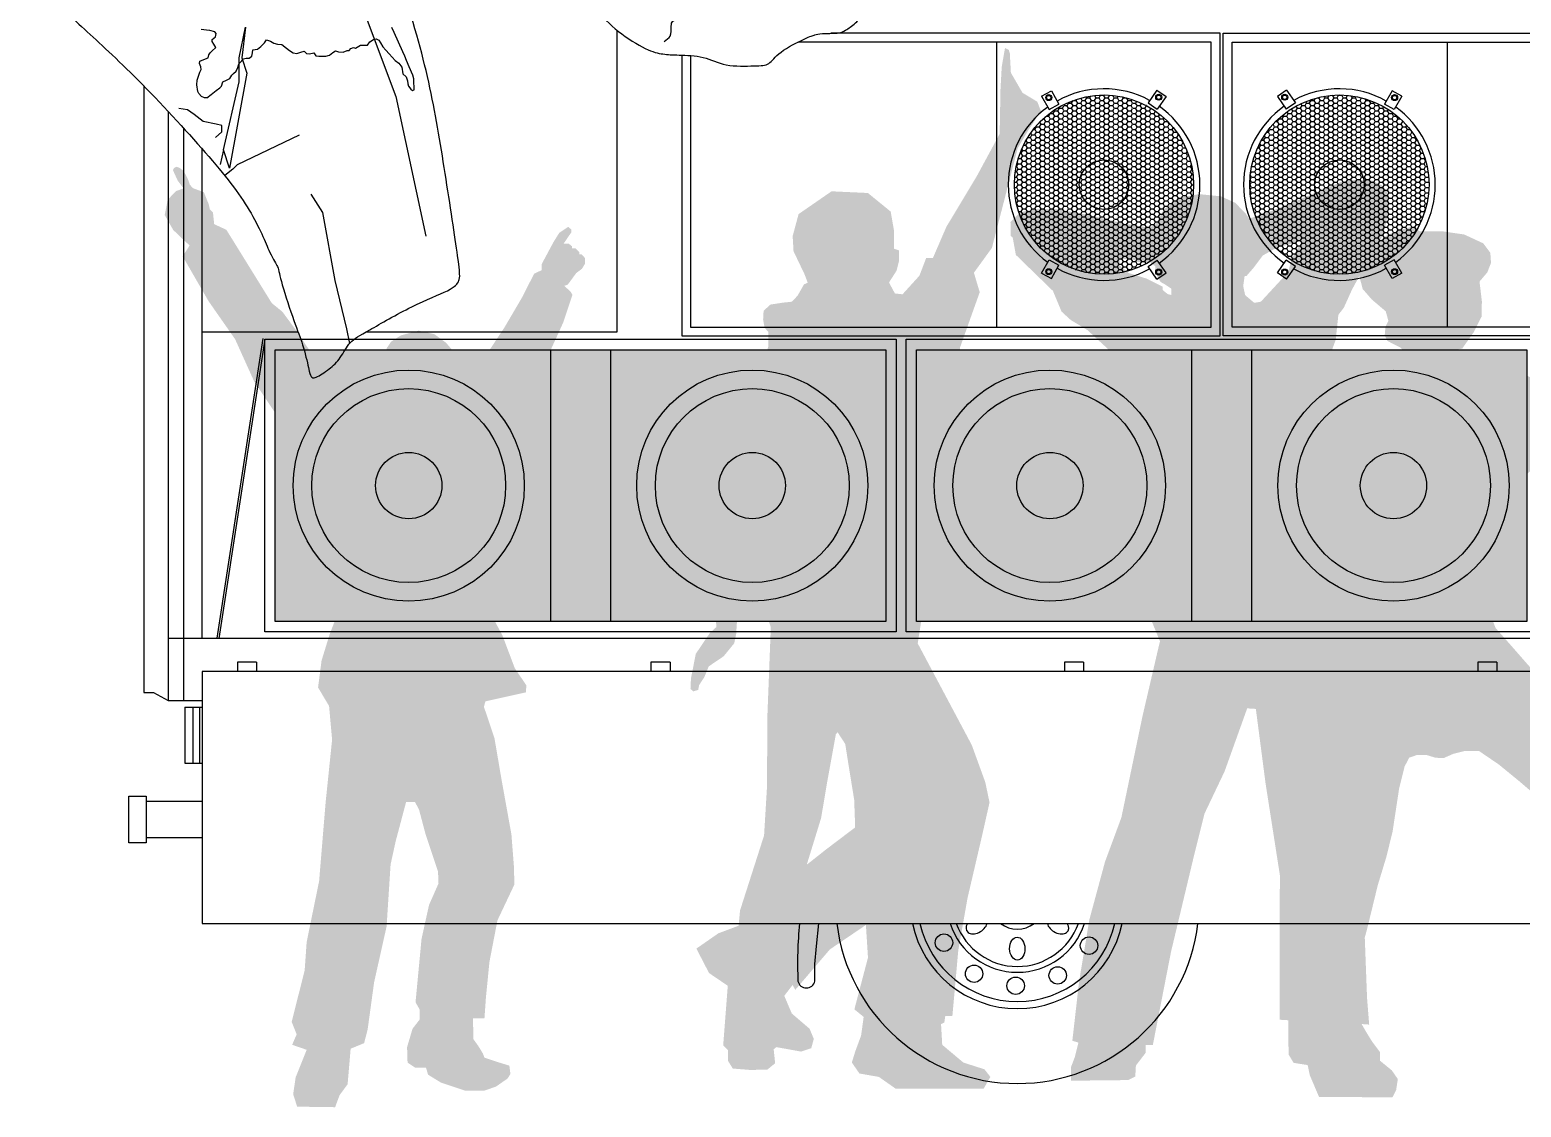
# Model space of a CAD drawing. Header units: metres. Extents: x -22.6 to 47.7, y -9.5 to 1.5.
# Drawn here: x -0.992 to 2.111, y -6.468 to -4.227 of the extents above; entities that cross this region are included whole.
import ezdxf

# ---------------------------------------------------------------- set-up
doc = ezdxf.new("R2010")
doc.units = ezdxf.units.M
for name, color, linetype in [('deco', 7, 'Continuous'), ('furgoone', 7, 'Continuous'), ('griglie', 7, 'Continuous'), ('persone', 7, 'Continuous'), ('sound', 7, 'Continuous')]:
    doc.layers.add(name, color=color, linetype=linetype)
pattern_1 = [(0, (8.6465984, -4.692469), (0.009525, 0.0054992613), [0.00635, -0.0127]), (120, (8.6465984, -4.692469), (-0.009525, 0.0054992613), [0.00635, -0.0127]), (60, (8.6465984, -4.692469), (2e-11, 0.0109985226), [-0.0127, 0.00635])]
pattern_2 = [(0, (8.608315, -4.692469), (0.009525, 0.0054992613), [0.00635, -0.0127]), (120, (8.608315, -4.692469), (-0.009525, 0.0054992613), [0.00635, -0.0127]), (60, (8.608315, -4.692469), (2e-11, 0.0109985226), [-0.0127, 0.00635])]
pattern_3 = [(0, (-29.6444, 4.653), (0, 6.985), [5.08, -1.905]), (90, (-29.6444, 4.653), (-6.985, 4e-16), [5.08, -1.905])]

msp = doc.modelspace()

# ---------------------------------------------------------------- hatches: boundary and pattern name
at = {"layer": 'griglie', "transparency": 33554618}
h = msp.add_hatch(dxfattribs=at)
h.set_pattern_fill('HONEY', color=256, scale=0.002)
h.set_pattern_definition(pattern_2)
edge = h.paths.add_edge_path()
edge.add_arc((1.2431, -4.5488), 0.1865, 0, 360)
h = msp.add_hatch(dxfattribs=at)
h.set_pattern_fill('HONEY', color=256, scale=0.002)
h.set_pattern_definition(pattern_2)
edge = h.paths.add_edge_path()
edge.add_arc((1.7328, -4.5488), 0.1865, 180, 540, ccw=False)
h = msp.add_hatch(dxfattribs=at)
h.set_pattern_fill('HONEY', color=256, scale=0.002)
h.set_pattern_definition(pattern_1)
h.paths.add_polyline_path([(0.7889, -5.4579), (-0.4812, -5.4579), (-0.4812, -4.8922), (0.7889, -4.8922)])
h = msp.add_hatch(dxfattribs=at)
h.set_pattern_fill('HONEY', color=256, scale=0.002)
h.set_pattern_definition(pattern_1)
h.paths.add_polyline_path([(2.123, -5.4579), (0.8529, -5.4579), (0.8529, -4.8922), (2.123, -4.8922)])
at = {"layer": 'persone', "transparency": 33554534}
h = msp.add_hatch(dxfattribs=at)
h.set_pattern_fill('ANGLE', color=256)
h.set_pattern_definition(pattern_3)
h.paths.add_polyline_path([(0.2807, -4.8122), (0.3243, -4.6641), (0.3802, -4.509), (0.3638, -4.4367), (0.3461, -4.3808), (0.3226, -4.3227), (0.3406, -4.2254), (0.3215, -4.1852), (0.2752, -4.1539), (0.2445, -4.1688), (0.2374, -4.2058), (0.2368, -4.2458), (0.2276, -4.2658), (0.2119, -4.2741), (0.211, -4.2956), (0.2318, -4.3064), (0.2567, -4.3239), (0.2667, -4.3463), (0.2642, -4.4168), (0.2711, -4.4899), (0.2779, -4.5171), (0.2356, -4.5662), (0.226, -4.5676), (0.1838, -4.6126), (0.1415, -4.663), (0.1224, -4.6971), (0.1019, -4.7066), (0.0842, -4.7066), (0.0714, -4.6999), (0.078, -4.6273), (0.0626, -4.6031), (0.0626, -4.5635), (0.0339, -4.5349), (-0.0233, -4.5063), (-0.1003, -4.5063), (-0.1422, -4.5305), (-0.1532, -4.5789), (-0.151, -4.6603), (-0.1047, -4.7021), (-0.0739, -4.7351), (-0.0651, -4.7571), (-0.0739, -4.7813), (-0.0981, -4.8121), (-0.1488, -4.8451), (-0.1818, -4.8825), (-0.2126, -4.9705), (-0.2456, -4.9507), (-0.3073, -4.9419), (-0.3403, -4.9595), (-0.3117, -4.9925), (-0.2302, -5.0365), (-0.1774, -5.0739), (-0.1708, -5.1861), (-0.1664, -5.2631), (-0.1047, -5.3027), (-0.0761, -5.2917), (-0.0541, -5.2521), (-0.0563, -5.2059), (-0.0475, -5.1355), (-0.0365, -5.1663), (-0.0189, -5.2169), (-0.0145, -5.3115), (-0.0013, -5.3357), (-0.0145, -5.3643), (-0.0255, -5.4325), (-0.0498, -5.5764), (-0.0542, -5.7436), (-0.0586, -5.8712), (-0.0299, -6.1792), (-0.0255, -6.2452), (-0.0365, -6.265), (-0.0255, -6.3046), (-0.0189, -6.3464), (-0.0696, -6.4124), (-0.0608, -6.4454), (0.0713, -6.4476), (0.1374, -6.4058), (0.1285, -6.3574), (0.1594, -6.3002), (0.1528, -6.2804), (0.1418, -6.2364), (0.1396, -6.1946), (0.1219, -6.1374), (0.1241, -5.9922), (0.1109, -5.8712), (0.1616, -5.6424), (0.1792, -5.495), (0.2078, -5.4884), (0.3201, -5.7194), (0.3707, -5.8316), (0.3663, -6.0076), (0.3773, -6.1418), (0.3663, -6.1726), (0.3663, -6.1946), (0.3553, -6.2144), (0.3663, -6.243), (0.3773, -6.2804), (0.3796, -6.3402), (0.4148, -6.3622), (0.4589, -6.3754), (0.5051, -6.426), (0.5733, -6.4348), (0.6305, -6.4282), (0.635, -6.404), (0.6173, -6.3556), (0.5711, -6.3204), (0.5337, -6.2984), (0.5337, -6.2698), (0.5469, -6.2412), (0.5491, -6.2148), (0.5315, -6.1818), (0.5359, -6.1554), (0.5403, -6.1378), (0.5403, -6.1092), (0.5293, -6.085), (0.5403, -6.0278), (0.5404, -5.8095), (0.5404, -5.7721), (0.5162, -5.7281), (0.4985, -5.6577), (0.4435, -5.4971), (0.3709, -5.33), (0.3513, -5.2781), (0.3556, -5.2392), (0.3426, -5.198), (0.3037, -5.055), (0.2875, -4.9366)])
at = {"layer": 'persone', "transparency": 33554483}
h = msp.add_hatch(color=256, dxfattribs=at)
h.dxf.hatch_style = 1
h.paths.add_polyline_path([(0.5074, -4.9529), (0.5461, -4.909), (0.5953, -4.8721), (0.6516, -4.8282), (0.6393, -4.786), (0.6199, -4.7351), (0.5971, -4.6874), (0.5953, -4.6558), (0.6076, -4.6101), (0.6762, -4.5627), (0.7518, -4.5662), (0.7992, -4.6048), (0.8063, -4.6452), (0.8063, -4.6821), (0.8168, -4.6856), (0.8168, -4.7067), (0.8115, -4.7278), (0.7957, -4.7524), (0.808, -4.7752), (0.8238, -4.777), (0.859, -4.7383), (0.8731, -4.7014), (0.8871, -4.7014), (0.9152, -4.6364), (0.9785, -4.531), (1.026, -4.4432), (1.0277, -4.3501), (1.0303, -4.3035), (1.0371, -4.2644), (1.0448, -4.2682), (1.0471, -4.2753), (1.0493, -4.3159), (1.0735, -4.3577), (1.1043, -4.3763), (1.112, -4.3961), (1.0856, -4.4356), (1.0636, -4.4729), (1.0098, -4.6805), (0.9724, -4.7321), (0.9845, -4.7727), (0.9433, -4.8881), (0.9433, -5.1832), (0.9152, -5.2886), (0.8976, -5.4134), (0.8695, -5.4134), (0.8555, -5.5034), (0.968, -5.7149), (0.9961, -5.7922), (1.0049, -5.8343), (0.9891, -5.9046), (0.9592, -6.0328), (0.9399, -6.1418), (0.9276, -6.2788), (0.903, -6.2788), (0.9065, -6.3385), (0.9504, -6.3754), (0.9944, -6.3895), (1.0067, -6.4053), (0.9926, -6.4299), (0.8098, -6.4299), (0.7746, -6.4053), (0.7342, -6.3982), (0.7184, -6.3754), (0.7254, -6.3526), (0.7377, -6.3192), (0.743, -6.2805), (0.7237, -6.2647), (0.7676, -6.0978), (0.7764, -6.0697), (0.6727, -6.14), (0.6006, -6.2243), (0.5953, -6.2138), (0.5778, -6.2366), (0.5936, -6.2735), (0.6305, -6.3051), (0.6393, -6.3262), (0.634, -6.3455), (0.6129, -6.3526), (0.525, -6.3368), (0.4969, -6.2999), (0.4653, -6.2191), (0.4213, -6.1892), (0.3949, -6.1382), (0.4002, -6.1347), (0.4406, -6.1066), (0.4969, -6.0855), (0.4951, -6.0715), (0.511, -6.0539), (0.6639, -5.9327), (0.7799, -5.8449), (0.7782, -5.8255), (0.6867, -5.685), (0.6533, -5.5954), (0.5953, -5.5304), (0.5707, -5.4619), (0.583, -5.4039), (0.583, -5.3803), (0.5303, -5.3381), (0.467, -5.2995), (0.4301, -5.2661), (0.423, -5.2239), (0.4652, -5.1256), (0.4775, -5.0518), (0.5004, -5.0096)])
h.paths.add_polyline_path([(0.6024, -5.1748), (0.5637, -5.1954), (0.5431, -5.2221), (0.5661, -5.2536), (0.6049, -5.2778), (0.6255, -5.2475), (0.6255, -5.2039)], flags=16)
at = {"layer": 'persone', "transparency": 33554534}
h = msp.add_hatch(dxfattribs=at)
h.set_pattern_fill('ANGLE', color=256)
h.set_pattern_definition(pattern_3)
h.paths.add_polyline_path([(1.5381, -5.0614), (1.5405, -5.0242), (1.5009, -4.98), (1.4811, -4.9436), (1.4636, -4.8878), (1.466, -4.8494), (1.445, -4.8075), (1.4031, -4.7622), (1.3286, -4.7529), (1.2728, -4.7773), (1.2471, -4.8029), (1.2309, -4.8448), (1.2192, -4.9017), (1.1843, -4.9366), (1.1633, -4.939), (1.1261, -4.8994), (1.1028, -4.8285), (1.1028, -4.7878), (1.0609, -4.7726), (1.0155, -4.7145), (0.941, -4.6421), (0.9259, -4.6095), (0.9246, -4.5879), (0.9329, -4.5348), (0.9329, -4.4934), (0.9047, -4.4536), (0.8881, -4.4602), (0.8665, -4.4984), (0.8769, -4.5457), (0.8512, -4.5502), (0.8413, -4.5565), (0.858, -4.6079), (0.8997, -4.6559), (0.9512, -4.7355), (0.9926, -4.8052), (0.991, -4.8466), (1.0291, -4.8748), (1.064, -5.0129), (1.0175, -5.051), (0.9744, -5.0709), (0.9711, -5.1024), (0.9843, -5.1373), (0.986, -5.252), (1.0059, -5.3299), (1.0076, -5.4659), (1.0425, -5.5207), (0.9977, -5.6222), (0.9777, -5.7018), (0.9612, -5.8411), (0.9429, -5.9008), (0.9397, -5.9362), (0.9662, -5.9926), (1.0044, -6.0655), (1.0309, -6.1866), (1.0485, -6.3265), (1.0496, -6.354), (1.0641, -6.364), (1.0359, -6.3806), (1.006, -6.3972), (0.9977, -6.4237), (1.0243, -6.4403), (1.1239, -6.442), (1.172, -6.4271), (1.2135, -6.4204), (1.2317, -6.3972), (1.2251, -6.369), (1.2201, -6.3458), (1.2616, -6.3159), (1.2317, -6.2181), (1.177, -6.0804), (1.0724, -5.9163), (1.0724, -5.893), (1.1322, -5.8035), (1.1653, -5.7438), (1.1836, -5.7438), (1.2334, -5.8201), (1.2782, -5.8848), (1.318, -5.9196), (1.3761, -5.9594), (1.4275, -6.0307), (1.4674, -6.1037), (1.533, -6.2254), (1.5449, -6.2302), (1.5553, -6.2231), (1.5769, -6.2463), (1.552, -6.2828), (1.542, -6.3076), (1.5619, -6.3242), (1.6283, -6.3143), (1.6532, -6.2911), (1.6715, -6.2446), (1.693, -6.2065), (1.7163, -6.1866), (1.7163, -6.1667), (1.7063, -6.1484), (1.6847, -6.1368), (1.698, -6.112), (1.6283, -6.0456), (1.5619, -5.966), (1.4624, -5.8731), (1.401, -5.83), (1.3512, -5.7139), (1.3197, -5.631), (1.2782, -5.5498), (1.289, -5.5156), (1.2866, -5.4714), (1.254, -5.4132), (1.2005, -5.3539), (1.2005, -5.3144), (1.218, -5.2583), (1.2506, -5.2281), (1.2948, -5.2164), (1.3157, -5.2304), (1.3355, -5.2723), (1.3518, -5.3514), (1.367, -5.3758), (1.3751, -5.3711), (1.3879, -5.4083), (1.4042, -5.47), (1.4473, -5.5433), (1.4717, -5.6142), (1.5006, -5.6657), (1.5264, -5.6829), (1.5362, -5.6746), (1.5637, -5.6701), (1.5846, -5.691), (1.6126, -5.6992), (1.6323, -5.6992), (1.6312, -5.6898), (1.6044, -5.6666), (1.5567, -5.6282), (1.5066, -5.5747), (1.4717, -5.4327), (1.4578, -5.3512), (1.4461, -5.3396), (1.4543, -5.3117), (1.4229, -5.2617), (1.417, -5.2093), (1.4496, -5.1744), (1.5032, -5.1721), (1.5288, -5.1779), (1.5649, -5.1742), (1.5847, -5.1312), (1.5719, -5.1021)])
at = {"layer": 'persone', "transparency": 33554483}
h = msp.add_hatch(color=256, dxfattribs=at)
h.dxf.hatch_style = 1
h.paths.add_polyline_path([(-0.4088, -5.2812), (-0.441, -5.1732), (-0.4421, -5.124), (-0.4619, -5.0908), (-0.466, -5.0472), (-0.5253, -4.9579), (-0.5648, -4.8704), (-0.6199, -4.7915), (-0.6739, -4.698), (-0.6594, -4.6752), (-0.6687, -4.6669), (-0.6937, -4.643), (-0.7113, -4.6119), (-0.7049, -4.58), (-0.6875, -4.5622), (-0.6722, -4.5566), (-0.6844, -4.5402), (-0.6941, -4.5188), (-0.6921, -4.5142), (-0.687, -4.5116), (-0.6809, -4.5137), (-0.6722, -4.5198), (-0.6635, -4.5361), (-0.6589, -4.5489), (-0.6528, -4.556), (-0.6298, -4.5647), (-0.6196, -4.5897), (-0.6175, -4.5999), (-0.6109, -4.6066), (-0.6083, -4.6311), (-0.5832, -4.6426), (-0.5669, -4.6687), (-0.4885, -4.7953), (-0.4664, -4.8133), (-0.4411, -4.8476), (-0.41, -4.8935), (-0.3487, -4.9563), (-0.3087, -4.9955), (-0.2964, -5.0282), (-0.2776, -5.0282), (-0.258, -5.0143), (-0.2523, -4.9922), (-0.2523, -4.9775), (-0.2589, -4.958), (-0.2597, -4.9375), (-0.2507, -4.9196), (-0.2491, -4.8886), (-0.2401, -4.8755), (-0.2197, -4.8624), (-0.1829, -4.8527), (-0.1502, -4.86), (-0.1257, -4.878), (-0.1037, -4.9041), (-0.1045, -4.9302), (-0.1061, -4.9669), (-0.1004, -4.9678), (-0.0832, -4.9629), (-0.0498, -4.9147), (-0.004, -4.8453), (0.0319, -4.7841), (0.0574, -4.7341), (0.0729, -4.7268), (0.0729, -4.7145), (0.0974, -4.6688), (0.1096, -4.6492), (0.1283, -4.6367), (0.1346, -4.6421), (0.1346, -4.6482), (0.1277, -4.6584), (0.1188, -4.6714), (0.1289, -4.6714), (0.1362, -4.677), (0.1362, -4.6815), (0.1436, -4.6815), (0.1517, -4.6896), (0.1517, -4.6941), (0.1561, -4.6941), (0.1631, -4.7014), (0.1635, -4.7128), (0.157, -4.7237), (0.1448, -4.733), (0.1318, -4.7509), (0.1269, -4.757), (0.1204, -4.7594), (0.1334, -4.772), (0.1371, -4.7777), (0.1181, -4.8352), (0.0641, -4.9535), (0.062, -4.9722), (-0.0024, -5.0636), (-0.017, -5.1489), (-0.0409, -5.233), (-0.0835, -5.3202), (-0.0731, -5.3653), (-0.0086, -5.4868), (0.0173, -5.5553), (0.0412, -5.5906), (0.0402, -5.6052), (-0.044, -5.6239), (-0.0471, -5.6353), (-0.0252, -5.7002), (-0.0107, -5.7853), (0.0101, -5.9006), (0.0153, -5.9671), (0.0163, -6.005), (-0.019, -6.0797), (-0.0356, -6.1659), (-0.0429, -6.2396), (-0.046, -6.2832), (-0.0699, -6.2832), (-0.0689, -6.3268), (-0.0585, -6.3414), (-0.0491, -6.3569), (-0.046, -6.3652), (-0.0211, -6.3736), (0.0059, -6.3819), (0.008, -6.3995), (0.0018, -6.4089), (-0.0221, -6.4255), (-0.046, -6.4338), (-0.0865, -6.4338), (-0.1364, -6.4172), (-0.1634, -6.4006), (-0.1676, -6.386), (-0.1904, -6.386), (-0.206, -6.3756), (-0.207, -6.3434), (-0.1956, -6.305), (-0.1811, -6.2863), (-0.1811, -6.2645), (-0.1894, -6.25), (-0.1769, -6.1181), (-0.1613, -6.0475), (-0.1416, -6.0029), (-0.1426, -5.978), (-0.1686, -5.9001), (-0.1821, -5.8492), (-0.1904, -5.8336), (-0.2091, -5.8336), (-0.2309, -5.9157), (-0.2413, -5.9634), (-0.2496, -6.0922), (-0.2756, -6.2085), (-0.2891, -6.3071), (-0.2964, -6.3351), (-0.3244, -6.3466), (-0.3307, -6.4205), (-0.3474, -6.4433), (-0.3567, -6.4683), (-0.4357, -6.4672), (-0.444, -6.4413), (-0.4388, -6.406), (-0.4159, -6.3489), (-0.4461, -6.3385), (-0.4367, -6.3167), (-0.4471, -6.2907), (-0.4201, -6.1838), (-0.4159, -6.1246), (-0.39, -5.9979), (-0.3765, -5.8344), (-0.363, -5.7036), (-0.3693, -5.6335), (-0.3922, -5.5951), (-0.3849, -5.5391), (-0.3683, -5.4851), (-0.3548, -5.4498), (-0.3839, -5.3684)])
h = msp.add_hatch(color=256, dxfattribs=at)
h.dxf.hatch_style = 1
h.paths.add_polyline_path([(1.7049, -4.9525), (1.7049, -4.9267), (1.7252, -4.8717), (1.7307, -4.8197), (1.742, -4.805), (1.7588, -4.7678), (1.7792, -4.7299), (1.7995, -4.6941), (1.8157, -4.6675), (1.8234, -4.6541), (1.8304, -4.6275), (1.8347, -4.6015), (1.8347, -4.577), (1.8318, -4.5629), (1.8234, -4.5517), (1.801, -4.5405), (1.7665, -4.5391), (1.7357, -4.5433), (1.6732, -4.5699), (1.6015, -4.6001), (1.545, -4.6197), (1.5378, -4.609), (1.5163, -4.5867), (1.4863, -4.5731), (1.4411, -4.5686), (1.4049, -4.5749), (1.3683, -4.5994), (1.3504, -4.6316), (1.3379, -4.6383), (1.2852, -4.63), (1.2116, -4.6122), (1.1483, -4.6002), (1.0954, -4.6002), (1.0691, -4.6062), (1.0485, -4.6266), (1.049, -4.6554), (1.0531, -4.6589), (1.0597, -4.695), (1.0824, -4.7171), (1.1368, -4.7699), (1.1547, -4.8129), (1.1737, -4.8303), (1.2087, -4.8515), (1.2553, -4.8945), (1.2617, -4.959), (1.2789, -5.0878), (1.2799, -5.1876), (1.3103, -5.2912), (1.3405, -5.4527), (1.3596, -5.4991), (1.3573, -5.5081), (1.3233, -5.6541), (1.2792, -5.8657), (1.2452, -5.9576), (1.2125, -6.0784), (1.1911, -6.208), (1.1772, -6.3301), (1.1898, -6.3339), (1.1823, -6.3641), (1.1747, -6.3842), (1.1747, -6.4132), (1.2931, -6.4119), (1.3082, -6.4044), (1.3094, -6.3817), (1.3296, -6.3553), (1.3296, -6.3389), (1.3447, -6.3389), (1.3825, -6.1451), (1.4291, -5.9501), (1.4523, -5.8573), (1.4939, -5.7698), (1.541, -5.6385), (1.559, -5.6396), (1.5792, -5.7945), (1.6095, -5.9887), (1.6084, -6.0361), (1.6084, -6.2863), (1.6264, -6.2874), (1.6264, -6.3256), (1.6275, -6.3593), (1.6376, -6.3761), (1.6668, -6.3806), (1.6713, -6.4019), (1.6904, -6.4468), (1.8431, -6.4479), (1.851, -6.4322), (1.8544, -6.4098), (1.842, -6.3918), (1.8173, -6.3716), (1.8173, -6.3537), (1.8005, -6.3312), (1.7881, -6.311), (1.7791, -6.2953), (1.7948, -6.2964), (1.7904, -6.2414), (1.7847, -6.0899), (1.7814, -5.99), (1.7791, -5.9205), (1.7825, -5.852), (1.7825, -5.8217), (1.7769, -5.7461), (1.76, -5.589), (1.7465, -5.4874), (1.7308, -5.3875), (1.7386, -5.3774), (1.7162, -5.328), (1.6881, -5.2517), (1.6555, -5.1967), (1.6331, -5.1676), (1.6174, -5.15), (1.6162, -5.1366)])
h.paths.add_polyline_path([(1.5558, -4.7948), (1.5368, -4.7788), (1.5327, -4.7599), (1.5357, -4.7392), (1.5392, -4.7392), (1.5546, -4.7215), (1.5735, -4.6961), (1.6037, -4.6795), (1.6279, -4.673), (1.6492, -4.6671), (1.654, -4.6689), (1.6445, -4.6836), (1.6333, -4.7043), (1.6262, -4.7309), (1.5694, -4.7924)], flags=16)
h.paths.add_polyline_path([(1.3829, -4.7783), (1.3753, -4.7764), (1.365, -4.7679), (1.3654, -4.7614), (1.332, -4.7444), (1.2944, -4.7327), (1.276, -4.7172), (1.276, -4.7054), (1.2859, -4.7035), (1.301, -4.7035), (1.3135, -4.7096), (1.3384, -4.7096), (1.3499, -4.719), (1.3494, -4.7284), (1.356, -4.744), (1.3612, -4.7515), (1.3711, -4.7571), (1.3829, -4.7651)], flags=16)
h = msp.add_hatch(color=256, dxfattribs=at)
h.dxf.hatch_style = 1
h.paths.add_polyline_path([(1.512, -5.5174), (1.5249, -5.4967), (1.5584, -5.476), (1.6093, -5.4575), (1.63, -5.4424), (1.6552, -5.41), (1.6676, -5.3661), (1.6838, -5.3248), (1.6972, -5.3125), (1.7039, -5.2235), (1.7202, -5.1651), (1.737, -5.122), (1.7454, -5.0835), (1.7577, -5.0141), (1.7656, -4.9843), (1.7829, -4.9642), (1.8076, -4.9508), (1.8478, -4.934), (1.8719, -4.9139), (1.8713, -4.8993), (1.8596, -4.8876), (1.8327, -4.874), (1.8271, -4.8622), (1.8288, -4.8444), (1.8348, -4.8322), (1.8292, -4.8124), (1.8003, -4.7878), (1.7813, -4.766), (1.7742, -4.7385), (1.7862, -4.7167), (1.7862, -4.6976), (1.7968, -4.68), (1.832, -4.654), (1.8574, -4.6434), (1.8834, -4.6364), (1.9011, -4.6462), (1.949, -4.6462), (1.9927, -4.6526), (2.0321, -4.6709), (2.0469, -4.6906), (2.0483, -4.7117), (2.0406, -4.7314), (2.0244, -4.7505), (2.0293, -4.792), (2.0286, -4.8237), (2.0117, -4.8568), (1.9884, -4.8899), (1.9624, -4.8941), (1.9666, -4.9139), (1.9821, -4.9399), (2.0117, -4.9441), (2.0624, -4.9357), (2.1188, -4.9448), (2.1498, -4.9575), (2.1928, -4.9582), (2.221, -4.9512), (2.2414, -4.9286), (2.2309, -4.8829), (2.2238, -4.8167), (2.2217, -4.7484), (2.2034, -4.7138), (2.2076, -4.6878), (2.2288, -4.6779), (2.2534, -4.6709), (2.2677, -4.6609), (2.2924, -4.6384), (2.3022, -4.6172), (2.3114, -4.6165), (2.3135, -4.6214), (2.3008, -4.6538), (2.274, -4.6869), (2.2592, -4.7095), (2.2522, -4.7412), (2.2783, -4.8236), (2.2959, -4.8823), (2.3213, -4.9703), (2.3276, -4.9809), (2.3276, -5.0006), (2.315, -5.0048), (2.2438, -5.0323), (2.1113, -5.0407), (2.1282, -5.0656), (2.1522, -5.1001), (2.1486, -5.1198), (2.1282, -5.1466), (2.0979, -5.172), (2.0965, -5.2174), (2.0831, -5.2864), (2.0591, -5.3434), (2.0429, -5.3923), (2.041, -5.4278), (2.0466, -5.4421), (2.0578, -5.4713), (2.0821, -5.4987), (2.1341, -5.558), (2.1899, -5.6169), (2.166, -5.6424), (2.1995, -5.7061), (2.2379, -5.7638), (2.2554, -5.8037), (2.2522, -5.8435), (2.265, -5.896), (2.2666, -5.9964), (2.2634, -6.1031), (2.2713, -6.1939), (2.3303, -6.2241), (2.402, -6.2544), (2.4259, -6.2576), (2.4323, -6.2719), (2.423, -6.2867), (2.311, -6.2937), (2.2495, -6.2975), (2.2257, -6.3103), (2.2056, -6.3103), (2.1936, -6.2958), (2.1936, -6.2668), (2.1968, -6.2451), (2.1992, -6.213), (2.1968, -6.1736), (2.1847, -6.1293), (2.1606, -6.0376), (2.138, -5.9532), (2.138, -5.9114), (2.138, -5.8626), (2.1428, -5.8288), (2.1363, -5.8152), (2.1082, -5.791), (2.0639, -5.7548), (2.0237, -5.7275), (1.9923, -5.7275), (1.9698, -5.7331), (1.9496, -5.742), (1.9328, -5.7412), (1.9142, -5.7355), (1.8941, -5.7355), (1.878, -5.7412), (1.8684, -5.7597), (1.8571, -5.8055), (1.8435, -5.8948), (1.8306, -5.9475), (1.8126, -6.0067), (1.7907, -6.0968), (1.7688, -6.1765), (1.7676, -6.2164), (1.7701, -6.2525), (1.7753, -6.2718), (1.774, -6.2975), (1.7779, -6.3322), (1.783, -6.3592), (1.7869, -6.3747), (1.774, -6.3914), (1.7212, -6.3927), (1.6826, -6.3901), (1.671, -6.3773), (1.6955, -6.2949), (1.7032, -6.273), (1.7032, -6.237), (1.7122, -6.2036), (1.7122, -6.1701), (1.698, -6.1032), (1.698, -6.0389), (1.6993, -5.9784), (1.7135, -5.9231), (1.7367, -5.8626), (1.7315, -5.7931), (1.7276, -5.7172), (1.7198, -5.6974), (1.694, -5.6807), (1.6747, -5.6576), (1.6399, -5.6511), (1.6129, -5.6318), (1.6206, -5.6125), (1.6284, -5.5894), (1.6335, -5.5804), (1.6399, -5.5519), (1.6152, -5.5387), (1.5747, -5.544), (1.5426, -5.546), (1.5301, -5.5499)])
h.paths.add_polyline_path([(1.7899, -5.2966), (1.8314, -5.2711), (1.8505, -5.236), (1.8282, -5.1644), (1.8106, -5.1962), (1.7819, -5.2472), (1.7835, -5.287)], flags=16)
h = msp.add_hatch(color=256, dxfattribs=at)
h.dxf.hatch_style = 1
h.paths.add_polyline_path([(0.5228, -5.2271), (0.4958, -5.2751), (0.4847, -5.2941), (0.4867, -5.3451), (0.4777, -5.4841), (0.4737, -5.5031), (0.4517, -5.5301), (0.4207, -5.5511), (0.4117, -5.5731), (0.4007, -5.5901), (0.3987, -5.6001), (0.3887, -5.6031), (0.3827, -5.5981), (0.3837, -5.5761), (0.3937, -5.5251), (0.4227, -5.4821), (0.4367, -5.4691), (0.4307, -5.3961), (0.4207, -5.3781), (0.4167, -5.2761), (0.4427, -5.1878), (0.4728, -5.1168), (0.4798, -5.0748), (0.4908, -5.0528), (0.5148, -5.0338), (0.5538, -5.0168), (0.5638, -5.0074), (0.5638, -4.9774), (0.5618, -4.9474), (0.5568, -4.9364), (0.5428, -4.9234), (0.5388, -4.9074), (0.5448, -4.8844), (0.5448, -4.8684), (0.5448, -4.8554), (0.5368, -4.8464), (0.5338, -4.8294), (0.5348, -4.8114), (0.5488, -4.7984), (0.5748, -4.7944), (0.5938, -4.7924), (0.6058, -4.7794), (0.6188, -4.7564), (0.6318, -4.7504), (0.6488, -4.7504), (0.6649, -4.7614), (0.6749, -4.7614), (0.7049, -4.7614), (0.7219, -4.7834), (0.7319, -4.8264), (0.7389, -4.8324), (0.7539, -4.8294), (0.7659, -4.8244), (0.7819, -4.8304), (0.7829, -4.8404), (0.7699, -4.8634), (0.7429, -4.8864), (0.7419, -4.8984), (0.7379, -4.9004), (0.7399, -4.9064), (0.7459, -4.9084), (0.7439, -4.9244), (0.7289, -4.9414), (0.7329, -4.9554), (0.7309, -4.9724), (0.7379, -4.9774), (0.7359, -4.9964), (0.7419, -5.0114), (0.7419, -5.0204), (0.7509, -5.0274), (0.7739, -5.0284), (0.7959, -5.0334), (0.8169, -5.0484), (0.8319, -5.0714), (0.8379, -5.0994), (0.8399, -5.1494), (0.844, -5.179), (0.865, -5.247), (0.865, -5.262), (0.851, -5.3039), (0.831, -5.3469), (0.812, -5.3829), (0.825, -5.4169), (0.832, -5.4309), (0.832, -5.4509), (0.839, -5.4783), (0.845, -5.5103), (0.849, -5.5743), (0.848, -5.6353), (0.839, -5.7053), (0.823, -5.7783), (0.826, -5.8247), (0.83, -5.8537), (0.83, -5.8877), (0.84, -5.9167), (0.854, -5.9947), (0.856, -6.0646), (0.865, -6.1246), (0.869, -6.1696), (0.8791, -6.2216), (0.866, -6.2236), (0.871, -6.2356), (0.8901, -6.2496), (0.9146, -6.2661), (0.9109, -6.292), (0.8888, -6.303), (0.8628, -6.3092), (0.8097, -6.3063), (0.8028, -6.3022), (0.7996, -6.2969), (0.7916, -6.2864), (0.7775, -6.2763), (0.7617, -6.2537), (0.7617, -6.2407), (0.7573, -6.2406), (0.7452, -6.0499), (0.7277, -5.9619), (0.7252, -5.8819), (0.7233, -5.8287), (0.712, -5.759), (0.7039, -5.7078), (0.6983, -5.6834), (0.692, -5.6834), (0.6851, -5.6928), (0.667, -5.7922), (0.6545, -5.8666), (0.6251, -5.9622), (0.6158, -6.0467), (0.5768, -6.1827), (0.5738, -6.3077), (0.5648, -6.3187), (0.5658, -6.3397), (0.5558, -6.3477), (0.5588, -6.3769), (0.5428, -6.3899), (0.5078, -6.3909), (0.4707, -6.3879), (0.4607, -6.3719), (0.4607, -6.3499), (0.4507, -6.3399), (0.4617, -6.1969), (0.4788, -6.1329), (0.4858, -6.0589), (0.5358, -5.9029), (0.5418, -5.8035), (0.5428, -5.6515), (0.5498, -5.4701), (0.5448, -5.4541), (0.5728, -5.3831), (0.5738, -5.3471)])
h = msp.add_hatch(color=256, dxfattribs=at)
h.dxf.hatch_style = 1
h.paths.add_polyline_path([(2.4868, -5.1878), (2.5025, -5.1918), (2.5221, -5.1918), (2.5443, -5.1708), (2.5299, -5.1473), (2.5155, -5.1211), (2.4959, -5.1081), (2.4776, -5.0819), (2.475, -5.0555), (2.4606, -5.0254), (2.4501, -4.9967), (2.4462, -4.9783), (2.441, -4.9417), (2.4187, -4.9208), (2.3991, -4.9117), (2.3703, -4.9117), (2.3585, -4.9012), (2.3481, -4.9012), (2.369, -4.8842), (2.4017, -4.8646), (2.4109, -4.8528), (2.3939, -4.8541), (2.3703, -4.8567), (2.3886, -4.8437), (2.4004, -4.8332), (2.3939, -4.8201), (2.3729, -4.8332), (2.3468, -4.8371), (2.3455, -4.828), (2.3625, -4.8097), (2.3703, -4.8018), (2.3651, -4.7979), (2.3585, -4.8005), (2.3337, -4.8149), (2.3193, -4.8254), (2.3219, -4.8136), (2.3232, -4.7979), (2.3219, -4.7901), (2.3114, -4.794), (2.3023, -4.811), (2.2918, -4.8267), (2.2892, -4.8476), (2.2643, -4.8698), (2.2589, -4.8902), (2.2089, -4.9151), (2.1101, -4.9733), (2.0841, -4.9941), (2.0612, -5.0149), (2.0601, -5.0305), (2.083, -5.068), (2.1559, -5.173), (2.1579, -5.1917), (2.1704, -5.2032), (2.1788, -5.2042), (2.1892, -5.2296), (2.1861, -5.2493), (2.1923, -5.2701), (2.2121, -5.2909), (2.2162, -5.318), (2.2422, -5.3876), (2.2485, -5.4431), (2.2356, -5.4992), (2.2277, -5.5541), (2.2146, -5.6143), (2.2107, -5.6849), (2.212, -5.7377), (2.2146, -5.7782), (2.2055, -5.82), (2.2029, -5.8527), (2.1963, -5.8749), (2.2029, -5.9037), (2.229, -5.9286), (2.2159, -6.0951), (2.2094, -6.1526), (2.2042, -6.1984), (2.2042, -6.2716), (2.2133, -6.354), (2.2277, -6.3566), (2.246, -6.3566), (2.2591, -6.3657), (2.2356, -6.3867), (2.2382, -6.4207), (2.2578, -6.4416), (2.3049, -6.4468), (2.3311, -6.4324), (2.335, -6.3775), (2.3324, -6.3579), (2.3533, -6.3331), (2.3481, -6.2651), (2.3402, -6.1997), (2.3429, -6.1487), (2.3455, -6.1291), (2.3455, -6.0441), (2.3429, -5.9918), (2.3455, -5.9473), (2.3599, -5.9316), (2.3952, -5.9316), (2.4004, -5.9408), (2.3939, -6.0101), (2.3847, -6.1147), (2.3847, -6.1565), (2.3782, -6.2101), (2.3782, -6.2533), (2.3782, -6.2703), (2.4057, -6.2964), (2.407, -6.3174), (2.4227, -6.3344), (2.4331, -6.3618), (2.4488, -6.3854), (2.4711, -6.3945), (2.5077, -6.3945), (2.5273, -6.371), (2.5273, -6.3344), (2.4972, -6.3043), (2.5142, -6.2598), (2.5142, -6.1762), (2.5142, -6.1069), (2.5182, -6.0428), (2.5182, -5.9552), (2.5286, -5.8872), (2.5613, -5.8637), (2.5744, -5.8362), (2.5496, -5.7636), (2.5352, -5.6865), (2.5195, -5.6093), (2.5012, -5.5296), (2.4711, -5.4629), (2.4384, -5.3962), (2.4135, -5.3539), (2.4227, -5.3068), (2.4384, -5.2964), (2.4606, -5.299), (2.475, -5.2924), (2.475, -5.265), (2.475, -5.2297), (2.4881, -5.214)])
h.paths.add_polyline_path([(2.1911, -5.0447), (2.1715, -5.0251), (2.1531, -5.0055), (2.178, -4.9937), (2.2068, -4.9702), (2.2395, -4.9466), (2.2421, -4.9545), (2.2238, -4.9649), (2.2212, -4.9859), (2.2081, -5.0055), (2.2055, -5.0185)], flags=16)

# ---------------------------------------------------------------- linework, layer by layer
at = {"layer": 'deco'}
for points in [[(-0.3048, -4.1676), (-0.2301, -4.3651), (-0.1678, -4.6558)], [(-0.6233, -4.3681), (-0.6284, -4.3682), (-0.6344, -4.3653), (-0.6405, -4.3591), (-0.6423, -4.355), (-0.6443, -4.3409), (-0.644, -4.3314), (-0.6381, -4.3149), (-0.6356, -4.3091), (-0.6364, -4.3037), (-0.6391, -4.2971), (-0.6383, -4.292), (-0.6333, -4.29), (-0.6209, -4.2852), (-0.6192, -4.279), (-0.6169, -4.2747), (-0.6124, -4.2703), (-0.605, -4.2635), (-0.6089, -4.2568), (-0.6127, -4.2511), (-0.6124, -4.2471), (-0.6059, -4.2411), (-0.6044, -4.2345), (-0.6072, -4.2308), (-0.6176, -4.228), (-0.6246, -4.2277), (-0.6353, -4.2263)], [(-0.6233, -4.3681), (-0.6145, -4.361), (-0.604, -4.3526), (-0.5965, -4.3476), (-0.5931, -4.3438), (-0.5902, -4.3346), (-0.583, -4.3317), (-0.5759, -4.3283), (-0.5717, -4.3208), (-0.5679, -4.3174), (-0.5625, -4.3124), (-0.5591, -4.3049), (-0.5575, -4.3003), (-0.5562, -4.2969), (-0.5507, -4.2915), (-0.547, -4.2868), (-0.5419, -4.2856), (-0.5356, -4.286), (-0.5298, -4.2818), (-0.5289, -4.2743), (-0.5281, -4.2684), (-0.5185, -4.2667), (-0.5113, -4.2613), (-0.5034, -4.2537), (-0.4992, -4.2475), (-0.4912, -4.2504), (-0.4845, -4.2542), (-0.4765, -4.2563), (-0.4673, -4.2571), (-0.4576, -4.2646), (-0.4514, -4.2697), (-0.4442, -4.2743), (-0.4367, -4.276), (-0.4283, -4.2734), (-0.4212, -4.2709), (-0.4161, -4.276), (-0.4103, -4.2764), (-0.401, -4.2747), (-0.3968, -4.2806), (-0.3905, -4.2814), (-0.3763, -4.2814), (-0.3683, -4.2793), (-0.3616, -4.2739), (-0.3557, -4.2705), (-0.3494, -4.2726), (-0.3398, -4.273), (-0.3314, -4.2697), (-0.3276, -4.2697), (-0.3243, -4.2655), (-0.3184, -4.2638), (-0.3142, -4.2646), (-0.3042, -4.2588), (-0.2973, -4.2589), (-0.2894, -4.2587), (-0.2842, -4.2516), (-0.2771, -4.2469), (-0.2715, -4.2453), (-0.266, -4.2484), (-0.2626, -4.2539), (-0.2574, -4.2618), (-0.2511, -4.2692), (-0.2445, -4.2765), (-0.2316, -4.2902), (-0.224, -4.2962), (-0.2177, -4.3046), (-0.2156, -4.3185), (-0.209, -4.3243), (-0.2059, -4.3327), (-0.2051, -4.339), (-0.2043, -4.3437), (-0.199, -4.3503), (-0.1954, -4.3529), (-0.192, -4.3518), (-0.192, -4.3463), (-0.1927, -4.3361), (-0.1927, -4.3285), (-0.1951, -4.3209), (-0.2027, -4.3035), (-0.208, -4.2907), (-0.2114, -4.2818), (-0.2159, -4.2726), (-0.2342, -4.2326), (-0.239, -4.2218)], [(-0.5767, -4.5146), (-0.5887, -4.4766), (-0.5564, -4.3349), (-0.5564, -4.2848), (-0.5431, -4.2214)], [(-0.5431, -4.2214), (-0.5511, -4.2849), (-0.5404, -4.3171), (-0.5767, -4.5146)], [(0.2293, -4.2271), (0.2293, -4.8556), (-0.2931, -4.8556)], [(-0.6056, -4.4509), (-0.5922, -4.4387), (-0.5922, -4.4256), (-0.6042, -4.4231), (-0.6315, -4.4176), (-0.6501, -4.4026), (-0.6641, -4.3931), (-0.6822, -4.3905)], [(-0.4313, -4.4462), (-0.5605, -4.5078), (-0.5692, -4.5163), (-0.5864, -4.5301)], [(-0.4337, -4.8556), (-0.6332, -4.8556), (-0.6332, -4.4747)], [(-0.5887, -4.4766), (-0.5956, -4.5072)], [(-0.3264, -4.8791), (-0.3322, -4.8487), (-0.3569, -4.7485), (-0.3821, -4.607), (-0.4066, -4.5684)]]:
    msp.add_lwpolyline(points, dxfattribs=at)
for points in [[(-0.6189, -3.087), (-0.5953, -3.1459), (-0.535, -3.2415), (-0.473, -3.3796), (-0.4319, -3.5144), (-0.3179, -3.8399), (-0.2127, -4.1442), (-0.1578, -4.3364), (-0.1282, -4.5222), (-0.0966, -4.7268), (-0.0966, -4.7492), (-0.1123, -4.7674), (-0.1936, -4.7983), (-0.2968, -4.8581), (-0.3269, -4.874), (-0.3453, -4.9108), (-0.3678, -4.9325), (-0.3999, -4.9535), (-0.4077, -4.9488), (-0.4103, -4.9373), (-0.4239, -4.8788), (-0.4402, -4.8406), (-0.4711, -4.7469), (-0.4747, -4.7166), (-0.4889, -4.703), (-0.5271, -4.6041), (-0.6152, -4.4917), (-0.7743, -4.3199), (-0.8843, -4.2207), (-0.959, -4.149), (-0.987, -4.122), (-0.9944, -4.1109), (-0.9812, -4.0767), (-0.9148, -3.928), (-0.8669, -3.8144), (-0.8295, -3.7283), (-0.8084, -3.6914), (-0.7873, -3.6499), (-0.7631, -3.6025), (-0.7447, -3.5359), (-0.7262, -3.5006), (-0.6909, -3.4207), (-0.6635, -3.3504), (-0.6388, -3.3251), (-0.6398, -3.3167), (-0.634, -3.2788), (-0.6277, -3.2609), (-0.634, -3.2415), (-0.6256, -3.1855), (-0.6193, -3.1586), (-0.6166, -3.155), (-0.614, -3.1513), (-0.6182, -3.1413), (-0.614, -3.116), (-0.6189, -3.087)], [(0.1706, -3.8851), (0.1658, -3.9645), (0.1552, -4.0308), (0.1504, -4.0664), (0.1479, -4.0964), (0.1479, -4.1215), (0.1569, -4.1457), (0.1836, -4.1835), (0.2298, -4.2313), (0.294, -4.2707), (0.3257, -4.278), (0.3547, -4.2792), (0.4122, -4.2805), (0.4522, -4.3037), (0.5219, -4.3015), (0.547, -4.3011), (0.5632, -4.2738), (0.6271, -4.2415), (0.6422, -4.2369), (0.652, -4.2337), (0.6927, -4.2345), (0.7033, -4.2291), (0.7268, -4.2138), (0.7454, -4.1902), (0.7664, -4.1076), (0.7597, -4.0693), (0.7276, -4.0301), (0.6928, -3.9706), (0.6428, -3.8957), (0.6433, -3.8314), (0.5892, -3.7551), (0.5687, -3.7215), (0.5442, -3.6883), (0.51, -3.6486), (0.4544, -3.5946)]]:
    msp.add_open_spline(points, degree=3, dxfattribs=at)
at = {"layer": 'deco', "end_tangent": (-0.999615, 0.027738)}
msp.add_spline([(0.3278, -4.251), (0.3404, -4.2396), (0.3426, -4.2189), (0.3458, -4.2085), (0.3545, -4.2036), (0.3638, -4.1932), (0.3709, -4.1889)], degree=3, dxfattribs=at)
at = {"layer": 'furgoone'}
for points in [[(3.8539, -3.1236), (3.8539, -5.4934), (-0.6332, -5.4934), (-0.6332, -4.4747)], [(-0.7549, -4.3434), (-0.7549, -5.6052), (-0.7343, -5.6052), (-0.7039, -5.622)], [(-0.7039, -4.3967), (-0.7039, -5.622), (-0.6722, -5.622)], [(-0.6722, -4.4311), (-0.6722, -5.622), (-0.6332, -5.622)], [(-0.6332, -5.4934), (-0.7039, -5.4934)], [(-0.5202, -5.5423), (-0.5598, -5.5423)], [(-0.5598, -5.5423), (-0.5598, -5.5617)], [(-0.5202, -5.5423), (-0.5202, -5.5617)], [(0.3401, -5.5423), (0.3005, -5.5423)], [(0.3005, -5.5423), (0.3005, -5.5617)], [(0.3401, -5.5423), (0.3401, -5.5617)], [(1.2004, -5.5423), (1.1608, -5.5423)], [(1.1608, -5.5423), (1.1608, -5.5617)], [(1.2004, -5.5423), (1.2004, -5.5617)], [(2.0606, -5.5423), (2.0211, -5.5423)], [(2.0211, -5.5423), (2.0211, -5.5617)], [(2.0606, -5.5423), (2.0606, -5.5617)], [(-0.6691, -5.6357), (-0.6332, -5.6357)], [(-0.6691, -5.6357), (-0.6691, -5.7525)], [(-0.6531, -5.6357), (-0.6531, -5.7525)], [(-0.639, -5.6357), (-0.639, -5.7525)], [(-0.6691, -5.7525), (-0.6332, -5.7525)], [(-0.7497, -5.907), (-0.7497, -5.9181), (-0.7857, -5.9181), (-0.7857, -5.8214), (-0.7497, -5.8214), (-0.7497, -5.8324)], [(-0.6332, -5.8324), (-0.7497, -5.8324), (-0.7497, -5.907), (-0.6332, -5.907)], [(0.6414, -6.2059), (0.6414, -6.1706), (0.6446, -6.1333), (0.6495, -6.086)]]:
    msp.add_lwpolyline(points, dxfattribs=at)
msp.add_lwpolyline([(3.9475, -5.5617), (-0.6332, -5.5617), (-0.6332, -6.086), (3.9475, -6.086)], close=True, dxfattribs=at)
msp.add_lwpolyline([(0.6063, -6.2059, 0.819117), (0.6414, -6.2059)], format="xyb", dxfattribs=at)
for centre in [(0.9101, -6.126), (1.2119, -6.1322), (0.9728, -6.1907), (1.0593, -6.2156), (1.1467, -6.1942)]:
    msp.add_circle(centre, 0.0181, dxfattribs=at)
for centre, radius, start, end in [((1.3806, -6.1682), 0.7752, 173.9118, 182.7832), ((1.0628, -6.0406), 0.3784, 186.8889, 353.1111), ((1.0628, -6.0406), 0.2227, 191.7622, 348.2378), ((1.0628, -6.0406), 0.2078, 192.6175, 347.3825), ((1.0628, -6.0406), 0.1471, 197.9706, 342.0294), ((1.0628, -6.0406), 0.1349, 199.6608, 340.3392), ((1.0628, -6.0406), 0.0573, 232.4017, 307.5983)]:
    msp.add_arc(centre, radius, start, end, dxfattribs=at)
for centre, major_axis, start_param, end_param in [((0.978, -6.0893), (0.0205, 0.0123), 2.227301, 5.726266), ((1.1474, -6.0898), (-0.0209, 0.0116), 0.485632, 4.046844)]:
    msp.add_ellipse(centre, major_axis=major_axis, ratio=0.664051, start_param=start_param, end_param=end_param, dxfattribs=at)
msp.add_ellipse((1.0626, -6.1384), major_axis=(-0.0004, 0.0239), ratio=0.664051, dxfattribs=at)
at = {"layer": 'sound'}
for points in [[(0.3646, -4.2794), (0.3646, -4.8637), (1.4847, -4.8637), (1.4847, -4.234), (0.6746, -4.234)], [(2.6113, -4.2921), (2.6113, -4.8637), (1.4912, -4.8637), (1.4912, -4.234), (2.5963, -4.234)], [(0.383, -4.2803), (0.383, -4.8453), (1.4663, -4.8453), (1.4663, -4.2524), (0.606, -4.2524)], [(1.0191, -4.2524), (1.0191, -4.8453)], [(1.9568, -4.2524), (1.9568, -4.8453)], [(1.1132, -4.3647), (1.1335, -4.3533)], [(1.1132, -4.3647), (1.1288, -4.3926)], [(1.1335, -4.3533), (1.1491, -4.3812)], [(1.3531, -4.3521), (1.3347, -4.3783)], [(1.3531, -4.3521), (1.3722, -4.3655)], [(1.3722, -4.3655), (1.3537, -4.3917)], [(1.6228, -4.3521), (1.6038, -4.3655)], [(1.6038, -4.3655), (1.6222, -4.3917)], [(1.6228, -4.3521), (1.6412, -4.3783)], [(1.8424, -4.3533), (1.8268, -4.3812)], [(1.8627, -4.3647), (1.8424, -4.3533)], [(1.8627, -4.3647), (1.8471, -4.3926)], [(1.1288, -4.3926), (1.1491, -4.3812)], [(1.3347, -4.3783), (1.3537, -4.3917)], [(1.6412, -4.3783), (1.6222, -4.3917)], [(1.8471, -4.3926), (1.8268, -4.3812)], [(1.1132, -4.733), (1.1288, -4.7051)], [(1.1288, -4.7051), (1.1491, -4.7165)], [(1.1335, -4.7444), (1.1491, -4.7165)], [(1.3347, -4.7194), (1.3537, -4.706)], [(1.3722, -4.7322), (1.3537, -4.706)], [(1.6038, -4.7322), (1.6222, -4.706)], [(1.6412, -4.7194), (1.6222, -4.706)], [(1.8471, -4.7051), (1.8268, -4.7165)], [(1.8424, -4.7444), (1.8268, -4.7165)], [(1.8627, -4.733), (1.8471, -4.7051)], [(1.1132, -4.733), (1.1335, -4.7444)], [(1.3531, -4.7456), (1.3347, -4.7194)], [(1.3531, -4.7456), (1.3722, -4.7322)], [(1.6228, -4.7456), (1.6038, -4.7322)], [(1.6228, -4.7456), (1.6412, -4.7194)], [(1.8627, -4.733), (1.8424, -4.7444)], [(-0.5069, -4.8686), (-0.6031, -5.4927)], [(-0.5029, -4.8706), (-0.5988, -5.4934)], [(0.0916, -4.8922), (0.0916, -5.4579)], [(0.2161, -4.8922), (0.2161, -5.4579)], [(1.4257, -5.4579), (1.4257, -4.8922)], [(1.5503, -4.8922), (1.5503, -5.4579)]]:
    msp.add_lwpolyline(points, dxfattribs=at)
for points in [[(2.5929, -4.8453), (1.5096, -4.8453), (1.5096, -4.2524), (2.5929, -4.2524)], [(0.8105, -5.4795), (-0.5029, -5.4795), (-0.5029, -4.8706), (0.8105, -4.8706)], [(2.1447, -5.4795), (0.8313, -5.4795), (0.8313, -4.8706), (2.1447, -4.8706)], [(0.7889, -5.4579), (-0.4812, -5.4579), (-0.4812, -4.8922), (0.7889, -4.8922)], [(2.123, -5.4579), (0.8529, -5.4579), (0.8529, -4.8922), (2.123, -4.8922)]]:
    msp.add_lwpolyline(points, close=True, dxfattribs=at)
for centre, radius in [((1.2431, -4.5488), 0.1865), ((1.1282, -4.3678), 0.00619), ((1.1282, -4.3678), 0.00448), ((1.3569, -4.367), 0.00619), ((1.3569, -4.367), 0.00448), ((1.7328, -4.5488), 0.1865), ((1.6191, -4.367), 0.00619), ((1.6191, -4.367), 0.00448), ((1.8477, -4.3678), 0.00619), ((1.8477, -4.3678), 0.00448), ((1.2431, -4.5488), 0.0516), ((1.7328, -4.5488), 0.0516), ((1.1282, -4.7299), 0.00619), ((1.1282, -4.7299), 0.00448), ((1.3569, -4.7307), 0.00619), ((1.3569, -4.7307), 0.00448), ((1.6191, -4.7307), 0.00619), ((1.6191, -4.7307), 0.00448), ((1.8477, -4.7299), 0.00619), ((1.8477, -4.7299), 0.00448), ((-0.2036, -5.175), 0.2405), ((0.5113, -5.175), 0.2405), ((1.1305, -5.175), 0.2405), ((1.8454, -5.175), 0.2405), ((-0.2036, -5.175), 0.2017), ((0.5113, -5.175), 0.2017), ((1.1305, -5.175), 0.2017), ((1.8454, -5.175), 0.2017), ((-0.2036, -5.175), 0.069), ((0.5113, -5.175), 0.069), ((1.1305, -5.175), 0.069), ((1.8454, -5.175), 0.069)]:
    msp.add_circle(centre, radius, dxfattribs=at)
for centre, start, end in [((1.2431, -4.5488), 61.5622, 119.2843), ((1.7328, -4.5488), 60.7157, 118.4378), ((1.2431, -4.5488), 125.9798, 234.0202), ((1.2431, -4.5488), 305.1333, 54.8667), ((1.7328, -4.5488), 125.1333, 234.8667), ((1.7328, -4.5488), 305.9798, 54.0202), ((1.2431, -4.5488), 240.7157, 298.4378), ((1.7328, -4.5488), 241.5622, 299.2843)]:
    msp.add_arc(centre, 0.1994, start, end, dxfattribs=at)

doc.saveas('drawing.dxf')
